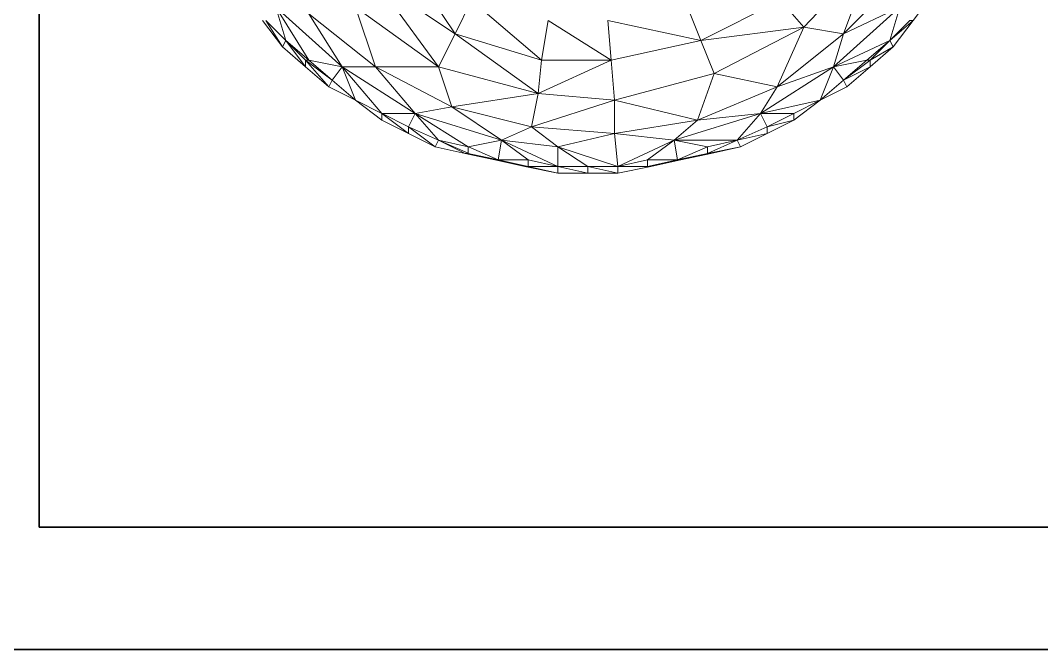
# Model space of a CAD drawing. Header units: millimetres. Extents: x 233224 to 234067, y -13631 to -11613.
# Drawn here: x 233767.53 to 233809.25, y -13621.58 to -13595.9 of the extents above; entities that cross this region are included whole.
import ezdxf

# ---------------------------------------------------------------- set-up
doc = ezdxf.new("R2010")
doc.units = ezdxf.units.MM
doc.header["$MEASUREMENT"] = 0
doc.layers.add('Int - Furniture', color=7, linetype='Continuous')
doc.layers.add('Structural - Bearing', color=7, linetype='Continuous')
doc.layers.add('Int - Furniture _Pen_No__4', color=7, linetype='Continuous', lineweight=20, true_color=0x029e21)
doc.layers.add('Structural - Bearing_Pen_No__7', color=7, linetype='Continuous', lineweight=35)

# ---------------------------------------------------------------- blocks, each defined once
blk = doc.blocks.new('Slab_13', base_point=(231084.73, -13713.4))
at = {"layer": 'Structural - Bearing_Pen_No__7', "linetype": 'Continuous', "flags": 128}
for points in [[(231084.73, -13713.4), (231084.74, -13113.4), (231784.74, -13113.41), (231784.73, -13713.41)], [(231134.73, -13663.4), (231734.73, -13663.41), (231734.73, -13163.41), (231134.73, -13163.4)]]:
    blk.add_lwpolyline(points, close=True, dxfattribs=at)
blk = doc.blocks.new('Slab_14', base_point=(231134.73, -13663.4))
at = {"layer": 'Structural - Bearing_Pen_No__7', "linetype": 'Continuous', "flags": 128}
blk.add_lwpolyline([(231134.73, -13663.4), (231134.73, -13163.4), (231734.73, -13163.41), (231734.73, -13663.41)], close=True, dxfattribs=at)
blk = doc.blocks.new('SAILOR AP1 D20-UZUNKOLLU_2')
at = {"layer": 'Int - Furniture _Pen_No__4', "linetype": 'Continuous'}
for p, q in [((12874.03, -805.82), (12884.87, -797.68)), ((12874.03, -805.82), (12884.87, -799.03)), ((12876.73, -807.17), (12884.85, -799.05)), ((12884.85, -799.05), (12884.87, -799.03)), ((12865.89, -830.23), (12890.3, -803.1)), ((12868.59, -816.67), (12890.3, -803.1)), ((12890.3, -803.1), (12876.73, -807.17)), ((12865.89, -815.31), (12874.03, -805.82)), ((12865.89, -815.31), (12876.73, -807.17)), ((12868.59, -816.67), (12876.73, -807.17)), ((12868.61, -815.29), (12876.73, -807.17)), ((12876.73, -807.17), (12874.03, -805.82)), ((12857.74, -824.81), (12868.59, -815.31)), ((12857.74, -824.81), (12865.89, -815.31)), ((12860.46, -826.16), (12868.59, -815.31)), ((12860.46, -826.16), (12868.57, -816.69)), ((12868.59, -815.31), (12865.89, -815.31)), ((12865.89, -843.8), (12887.59, -816.67)), ((12887.59, -816.67), (12865.89, -830.23)), ((12865.89, -830.23), (12868.59, -816.67)), ((12868.57, -816.69), (12868.59, -816.67)), ((12868.59, -815.31), (12868.61, -815.29)), ((12868.59, -816.67), (12868.59, -815.31)), ((12852.32, -835.66), (12857.74, -824.81)), ((12860.46, -826.16), (12857.74, -824.81)), ((12846.89, -860.08), (12865.89, -830.23)), ((12846.89, -846.51), (12865.89, -830.23)), ((12852.32, -835.66), (12860.44, -826.18)), ((12865.89, -830.23), (12852.32, -835.66)), ((12860.44, -826.18), (12860.46, -826.16)), ((12865.89, -830.23), (12860.46, -826.16)), ((12865.89, -843.8), (12865.89, -830.23)), ((12844.18, -846.51), (12852.32, -835.66)), ((12846.89, -846.51), (12852.32, -835.66)), ((12865.89, -869.57), (12890.3, -835.66)), ((12890.3, -835.66), (12865.89, -843.8)), ((12838.76, -857.37), (12846.89, -846.51)), ((12838.76, -857.37), (12844.18, -846.51)), ((12841.46, -857.37), (12846.87, -846.54)), ((12846.89, -846.51), (12844.18, -846.51)), ((12846.87, -846.54), (12846.89, -846.51)), ((12865.89, -843.8), (12846.89, -860.08)), ((12846.89, -860.08), (12846.89, -846.51)), ((12849.6, -875), (12865.89, -843.8)), ((12865.89, -869.57), (12901.16, -843.8)), ((12865.89, -869.57), (12865.89, -843.8)), ((12879.45, -876.36), (12901.16, -843.8)), ((12879.45, -876.36), (12912, -854.65)), ((12833.32, -868.22), (12841.46, -857.37)), ((12833.32, -868.22), (12838.76, -857.37)), ((12836.04, -869.57), (12841.45, -857.4)), ((12841.46, -857.37), (12838.76, -857.37)), ((12841.45, -857.4), (12841.46, -857.37)), ((12846.89, -860.08), (12841.46, -857.37)), ((12833.32, -881.78), (12846.89, -860.08)), ((12836.04, -895.35), (12846.89, -860.08)), ((12846.89, -860.08), (12836.04, -869.57)), ((12849.6, -875), (12846.89, -860.08)), ((12830.61, -880.43), (12833.32, -868.22)), ((12830.61, -880.43), (12836.04, -869.57)), ((12830.63, -881.75), (12836.04, -869.57)), ((12836.04, -869.57), (12833.32, -868.22)), ((12833.32, -881.78), (12836.04, -869.57)), ((12865.89, -869.57), (12849.6, -875)), ((12855.03, -910.27), (12865.89, -869.57)), ((12879.45, -876.36), (12865.89, -869.57)), ((12849.6, -875), (12836.04, -895.35)), ((12841.46, -907.56), (12849.6, -875)), ((12855.03, -910.27), (12849.6, -875)), ((12855.03, -910.27), (12879.45, -876.36)), ((12868.59, -911.63), (12879.45, -876.36)), ((12893.02, -883.14), (12879.45, -876.36)), ((12827.9, -892.64), (12830.61, -880.43)), ((12827.9, -893.99), (12830.61, -881.78)), ((12827.9, -892.64), (12830.61, -881.78)), ((12827.9, -893.99), (12833.31, -881.81)), ((12830.61, -881.78), (12830.61, -880.43)), ((12830.61, -881.78), (12830.63, -881.75)), ((12833.32, -881.78), (12830.61, -881.78)), ((12833.31, -881.81), (12833.32, -881.78)), ((12836.04, -895.35), (12833.32, -881.78)), ((12868.59, -911.63), (12893.02, -883.14)), ((12825.18, -904.84), (12827.9, -892.64)), ((12827.9, -893.99), (12827.9, -892.64)), ((12825.18, -906.2), (12827.9, -893.99)), ((12825.18, -904.84), (12827.9, -893.99)), ((12825.18, -918.41), (12836.04, -895.35)), ((12836.04, -895.35), (12827.9, -893.99)), ((12827.9, -906.2), (12827.9, -893.99)), ((12836.04, -895.35), (12827.9, -906.2)), ((12833.32, -918.41), (12836.04, -895.35)), ((12841.46, -907.56), (12836.04, -895.35)), ((12822.47, -918.41), (12825.18, -904.84)), ((12825.18, -906.2), (12825.18, -904.84)), ((12822.47, -918.41), (12825.18, -906.2)), ((12827.9, -906.2), (12825.18, -906.2)), ((12825.18, -918.41), (12825.18, -906.2)), ((12825.18, -918.41), (12827.89, -906.23)), ((12827.89, -906.23), (12827.9, -906.2)), ((12841.46, -907.56), (12833.32, -918.41)), ((12838.76, -941.47), (12841.46, -907.56)), ((12855.03, -910.27), (12841.46, -907.56)), ((12852.32, -941.47), (12841.46, -907.56)), ((12852.32, -941.47), (12855.03, -910.27)), ((12868.59, -911.63), (12855.03, -910.27)), ((12868.59, -940.12), (12855.03, -910.27)), ((12884.87, -914.34), (12868.59, -911.63)), ((12868.59, -940.12), (12868.59, -911.63)), ((12884.87, -914.34), (12868.59, -940.12)), ((12825.18, -918.41), (12822.47, -918.41)), ((12822.47, -930.62), (12825.18, -918.41)), ((12822.47, -930.62), (12822.47, -918.41)), ((12825.18, -942.83), (12833.32, -918.41)), ((12833.32, -918.41), (12825.18, -918.41)), ((12825.18, -930.62), (12833.32, -918.41)), ((12825.18, -918.44), (12825.18, -918.41)), ((12825.18, -930.62), (12825.18, -918.44)), ((12838.76, -941.47), (12833.32, -918.41)), ((12822.47, -942.83), (12825.18, -930.62)), ((12822.47, -942.83), (12822.47, -930.62)), ((12822.47, -930.62), (12825.18, -930.62)), ((12825.18, -930.62), (12825.18, -942.83)), ((12825.18, -942.83), (12822.47, -942.83)), ((12825.18, -956.39), (12822.47, -942.83)), ((12825.18, -942.83), (12838.76, -941.47)), ((12836.04, -965.89), (12825.18, -942.83)), ((12827.9, -955.04), (12825.18, -942.83)), ((12825.18, -942.83), (12825.18, -955.04)), ((12838.76, -941.47), (12836.04, -965.89)), ((12844.18, -975.39), (12838.76, -941.47)), ((12838.76, -941.47), (12852.32, -941.47)), ((12844.18, -975.39), (12852.32, -941.47)), ((12852.32, -941.47), (12868.59, -940.12)), ((12863.17, -982.17), (12852.32, -941.47)), ((12868.59, -940.12), (12884.87, -938.76)), ((12876.73, -976.74), (12868.59, -940.12)), ((12876.73, -976.74), (12884.87, -938.76)), ((12827.9, -955.04), (12825.18, -955.04)), ((12827.9, -967.25), (12825.18, -955.04)), ((12825.18, -955.04), (12825.18, -956.39)), ((12827.9, -968.6), (12825.18, -955.04)), ((12836.04, -965.89), (12827.9, -955.04)), ((12827.9, -955.07), (12827.9, -955.04)), ((12827.9, -967.25), (12827.9, -955.07)), ((12827.9, -968.6), (12825.18, -956.39)), ((12836.04, -965.89), (12827.9, -967.25)), ((12833.32, -979.46), (12827.9, -967.25)), ((12830.61, -979.46), (12827.9, -967.25)), ((12827.9, -967.25), (12827.9, -968.6)), ((12830.61, -980.81), (12827.9, -967.25)), ((12836.04, -965.89), (12833.32, -979.46)), ((12844.18, -975.39), (12836.04, -965.89)), ((12846.89, -1001.17), (12836.04, -965.89)), ((12836.04, -991.66), (12836.04, -965.89)), ((12830.61, -980.81), (12827.9, -968.6)), ((12890.3, -971.32), (12876.73, -976.74)), ((12863.17, -982.17), (12844.18, -975.39)), ((12857.74, -1007.94), (12844.18, -975.39)), ((12844.18, -975.39), (12846.89, -1001.17)), ((12833.32, -979.46), (12830.61, -979.46)), ((12836.04, -991.66), (12830.61, -979.46)), ((12830.61, -979.46), (12830.61, -980.81)), ((12833.32, -993.02), (12830.61, -979.46)), ((12833.33, -979.49), (12833.32, -979.46)), ((12836.04, -991.66), (12833.33, -979.49)), ((12876.73, -976.74), (12863.17, -982.17)), ((12893.02, -1009.31), (12876.73, -976.74)), ((12882.17, -1018.8), (12876.73, -976.74)), ((12833.32, -993.02), (12830.61, -980.81)), ((12863.17, -982.17), (12857.74, -1007.94)), ((12882.17, -1018.8), (12863.17, -982.17)), ((12836.04, -991.66), (12833.32, -993.02)), ((12846.89, -1001.17), (12836.04, -991.66)), ((12836.05, -991.69), (12836.04, -991.66)), ((12838.76, -1003.87), (12836.04, -991.66)), ((12841.46, -1003.87), (12836.05, -991.69)), ((12838.76, -1003.87), (12833.32, -993.02)), ((12846.89, -1001.17), (12841.46, -1003.87)), ((12857.74, -1007.94), (12846.89, -1001.17)), ((12865.89, -1031.01), (12846.89, -1001.17)), ((12846.89, -1001.17), (12846.89, -1014.73)), ((12852.32, -1025.58), (12846.89, -1001.17)), ((12841.46, -1003.87), (12838.76, -1003.87)), ((12844.18, -1014.73), (12838.76, -1003.87)), ((12841.48, -1003.9), (12841.46, -1003.87)), ((12844.18, -1014.73), (12841.46, -1003.87)), ((12846.89, -1014.73), (12841.48, -1003.9)), ((12882.17, -1018.8), (12857.74, -1007.94)), ((12879.45, -1035.07), (12857.74, -1007.94)), ((12857.74, -1007.94), (12865.89, -1031.01)), ((12893.02, -1009.31), (12882.17, -1018.8)), ((12846.89, -1014.73), (12844.18, -1014.73)), ((12852.32, -1025.58), (12844.18, -1014.73)), ((12846.9, -1014.76), (12846.89, -1014.73)), ((12852.32, -1025.58), (12846.9, -1014.76)), ((12882.17, -1018.8), (12879.45, -1035.07)), ((12912, -1047.28), (12882.17, -1018.8)), ((12865.89, -1031.01), (12852.32, -1025.58)), ((12852.34, -1025.6), (12852.32, -1025.58)), ((12857.73, -1036.41), (12852.32, -1025.58)), ((12860.46, -1035.07), (12852.34, -1025.6)), ((12865.89, -1031.01), (12860.46, -1035.07)), ((12879.45, -1035.07), (12865.89, -1031.01)), ((12890.3, -1058.14), (12865.89, -1031.01)), ((12865.89, -1031.01), (12868.59, -1044.58)), ((12876.73, -1054.07), (12865.89, -1031.01)), ((12857.74, -1036.44), (12857.73, -1036.41)), ((12860.46, -1035.07), (12857.74, -1036.44)), ((12865.89, -1045.93), (12857.74, -1036.44)), ((12868.59, -1044.58), (12860.46, -1035.07)), ((12868.57, -1045.9), (12860.46, -1035.07)), ((12865.89, -1045.93), (12860.46, -1035.07)), ((12912, -1047.28), (12879.45, -1035.07)), ((12903.87, -1059.5), (12879.45, -1035.07)), ((12879.45, -1035.07), (12890.3, -1058.14)), ((12868.59, -1045.93), (12865.89, -1045.93)), ((12874.03, -1055.43), (12865.89, -1045.93)), ((12868.59, -1045.93), (12868.57, -1045.9)), ((12868.59, -1044.58), (12868.59, -1045.93)), ((12868.61, -1044.6), (12868.59, -1044.58)), ((12876.73, -1054.07), (12868.59, -1045.93)), ((12874.03, -1055.43), (12868.59, -1045.93)), ((12876.73, -1054.07), (12868.61, -1044.6)), ((12876.73, -1054.07), (12874.03, -1055.43)), ((12884.87, -1063.57), (12874.03, -1055.43)), ((12890.3, -1058.14), (12876.73, -1054.07)), ((12876.76, -1054.09), (12876.73, -1054.07)), ((12884.87, -1063.57), (12876.73, -1054.07)), ((12884.87, -1062.21), (12876.76, -1054.09)), ((12884.87, -1062.21), (12884.87, -1063.57)), ((12895.73, -1071.71), (12884.87, -1063.57))]:
    blk.add_line(p, q, dxfattribs=at)

msp = doc.modelspace()

# ---------------------------------------------------------------- block references
at = {"layer": 'Int - Furniture', "color": 104, "linetype": 'Continuous', "lineweight": 20, "true_color": 0x029e21, "xscale": 0.1, "yscale": 0.1, "zscale": 100, "rotation": 89.99962635528027}
msp.add_blockref('SAILOR AP1 D20-UZUNKOLLU_2', (233697.644, -14884.385), dxfattribs=at)
at = {"layer": 'Structural - Bearing', "linetype": 'Continuous', "xscale": 0.1, "yscale": 0.1, "zscale": 0.1}
for name, p in [('Slab_13', (233763.302, -13621.584)), ('Slab_14', (233768.302, -13616.584))]:
    msp.add_blockref(name, p, dxfattribs=at)

doc.saveas('drawing.dxf')
